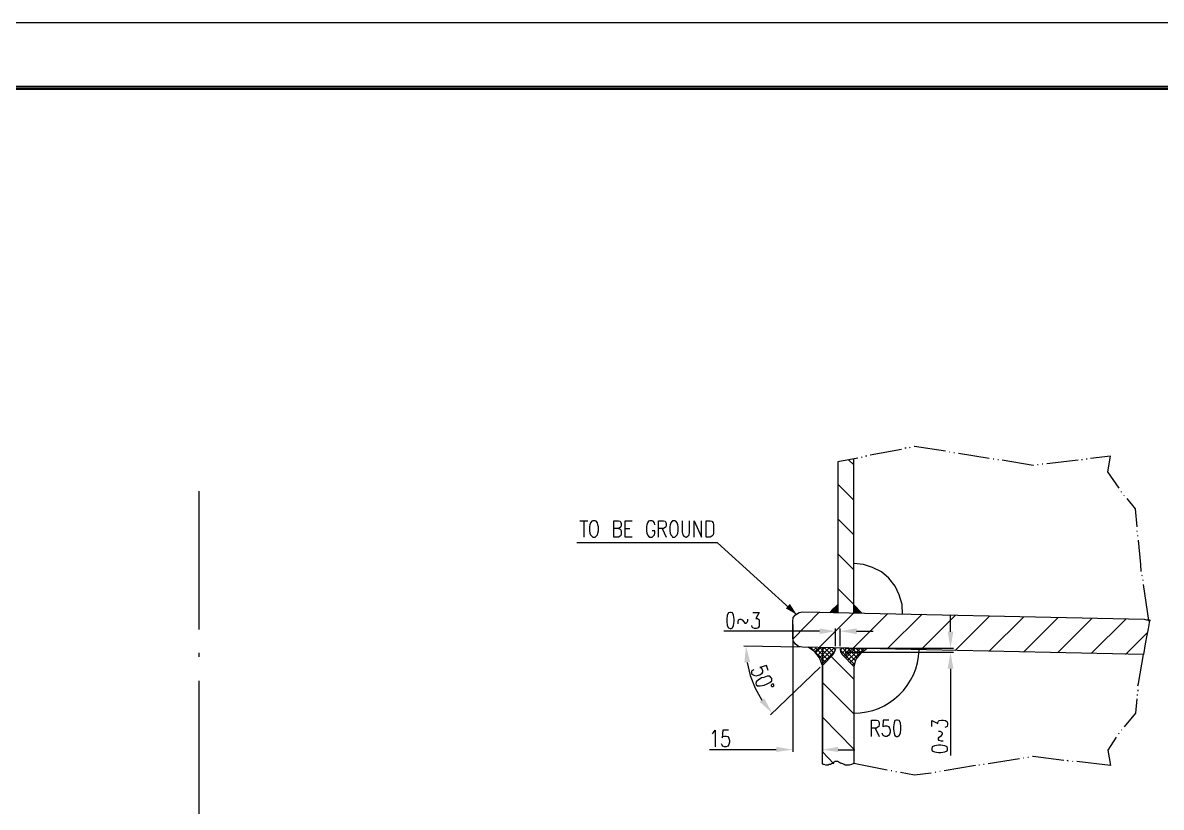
# Model space of a CAD drawing. Header units: millimetres. Extents: x 0.6 to 49, y 0.3 to 23.1.
# Drawn here: x 16.27 to 22.93, y 18.51 to 23.1 of the extents above; entities that cross this region are included whole.
import ezdxf

# ---------------------------------------------------------------- set-up
doc = ezdxf.new("R2010")
doc.units = ezdxf.units.MM
doc.layers.add('PDF_Geometry', color=7, linetype='Continuous')
doc.layers.add('PDF_Solid Fills', color=7, linetype='Continuous')

msp = doc.modelspace()

# ---------------------------------------------------------------- linework, layer by layer
at = {"layer": 'PDF_Geometry', "lineweight": 25}
for points in [[(0.6028, 23.1), (0.6028, 0.28), (49.0494, 0.28), (49.0494, 23.1)], [(1.5528, 22.7267), (1.5528, 0.6533), (48.6761, 0.6533), (48.6761, 22.7267)], [(19.6028, 20.1867), (19.5961, 20.1833), (19.5894, 20.1733), (19.5861, 20.1633), (19.5828, 20.15), (19.5828, 20.1267), (19.5861, 20.1133), (19.5894, 20.1033), (19.5961, 20.0967), (19.6028, 20.09), (19.6161, 20.09), (19.6228, 20.0967), (19.6294, 20.1033), (19.6328, 20.1133), (19.6361, 20.1267), (19.6361, 20.15), (19.6328, 20.1633), (19.6294, 20.1733), (19.6228, 20.1833), (19.6161, 20.1867)], [(20.0694, 20.1867), (20.0661, 20.1833), (20.0594, 20.1733), (20.0561, 20.1633), (20.0528, 20.15), (20.0528, 20.1267), (20.0561, 20.1133), (20.0594, 20.1033), (20.0661, 20.0967), (20.0694, 20.09), (20.0828, 20.09), (20.0894, 20.0967), (20.0961, 20.1033), (20.0994, 20.1133), (20.1028, 20.1267), (20.1028, 20.15), (20.0994, 20.1633), (20.0961, 20.1733), (20.0894, 20.1833), (20.0828, 20.1867)], [(20.2661, 20.09), (20.2661, 20.1867), (20.2894, 20.1867), (20.2994, 20.1833), (20.3061, 20.1733), (20.3094, 20.1633), (20.3094, 20.1133), (20.3061, 20.1033), (20.2994, 20.0967), (20.2894, 20.09)], [(21.0028, 19.65), (21.0361, 19.6833), (21.0028, 19.65), (21.0361, 19.6833), (21.0028, 19.65), (21.0361, 19.6833), (21.0028, 19.65), (21.0361, 19.6833), (21.0028, 19.65), (21.0361, 19.6833), (21.0028, 19.65), (21.0361, 19.6833), (21.0028, 19.65), (21.0361, 19.6833), (21.0028, 19.65), (21.0361, 19.6833)], [(21.0228, 19.65), (21.0361, 19.6633), (21.0228, 19.65), (21.0361, 19.6633), (21.0228, 19.65), (21.0361, 19.6633), (21.0228, 19.65), (21.0361, 19.6633), (21.0228, 19.65), (21.0361, 19.6633), (21.0228, 19.65), (21.0361, 19.6633), (21.0228, 19.65), (21.0361, 19.6633), (21.0228, 19.65), (21.0361, 19.6633), (21.0228, 19.65), (21.0361, 19.6633), (21.0228, 19.65), (21.0361, 19.6633)], [(21.1294, 19.6933), (21.1294, 19.69), (21.1294, 19.6933), (21.1294, 19.69), (21.1294, 19.6933), (21.1294, 19.69), (21.1294, 19.6933), (21.1294, 19.69), (21.1294, 19.6933), (21.1294, 19.69), (21.1294, 19.6933), (21.1294, 19.69), (21.1294, 19.6933), (21.1294, 19.69)], [(21.1294, 19.69), (21.1328, 19.69), (21.1294, 19.69), (21.1328, 19.69), (21.1294, 19.69), (21.1328, 19.69), (21.1294, 19.69), (21.1328, 19.69), (21.1294, 19.69), (21.1328, 19.69)], [(21.1294, 19.6867), (21.1328, 19.69), (21.1294, 19.6867), (21.1328, 19.69), (21.1294, 19.6867), (21.1328, 19.69), (21.1294, 19.6867), (21.1328, 19.69), (21.1294, 19.6867), (21.1328, 19.69), (21.1294, 19.6867), (21.1328, 19.69), (21.1294, 19.6867), (21.1328, 19.69), (21.1294, 19.6867), (21.1328, 19.69), (21.1294, 19.6867), (21.1328, 19.69), (21.1294, 19.6867), (21.1328, 19.69), (21.1294, 19.6867), (21.1328, 19.69), (21.1294, 19.6867), (21.1328, 19.69)], [(21.1294, 19.6767), (21.1361, 19.6867), (21.1294, 19.6767), (21.1361, 19.6867), (21.1294, 19.6767), (21.1361, 19.6867), (21.1294, 19.6767), (21.1361, 19.6867), (21.1294, 19.6767), (21.1361, 19.6867), (21.1294, 19.6767), (21.1361, 19.6867), (21.1294, 19.6767), (21.1361, 19.6833), (21.1294, 19.6767), (21.1361, 19.6833), (21.1294, 19.6767), (21.1394, 19.6833), (21.1294, 19.6767), (21.1394, 19.6833), (21.1294, 19.6767), (21.1394, 19.6833), (21.1294, 19.6767), (21.1394, 19.6833)], [(21.1294, 19.67), (21.1428, 19.68), (21.1294, 19.67), (21.1428, 19.68), (21.1294, 19.67), (21.1428, 19.68), (21.1294, 19.67), (21.1428, 19.68)], [(21.1294, 19.65), (21.1494, 19.6733), (21.1294, 19.65), (21.1494, 19.6733), (21.1294, 19.65), (21.1494, 19.6733), (21.1294, 19.65), (21.1494, 19.6733), (21.1294, 19.65), (21.1494, 19.6733), (21.1294, 19.65), (21.1494, 19.67), (21.1294, 19.65), (21.1494, 19.67), (21.1294, 19.65), (21.1494, 19.67), (21.1294, 19.65), (21.1494, 19.67), (21.1294, 19.65), (21.1528, 19.67), (21.1294, 19.65), (21.1528, 19.67), (21.1294, 19.65), (21.1528, 19.67)], [(21.1294, 19.6467), (21.1528, 19.67), (21.1294, 19.6467), (21.1528, 19.67), (21.1294, 19.6467), (21.1528, 19.67), (21.1294, 19.6467), (21.1528, 19.67), (21.1294, 19.6467), (21.1528, 19.67), (21.1294, 19.6467), (21.1528, 19.67), (21.1294, 19.6467), (21.1528, 19.67), (21.1294, 19.6467), (21.1528, 19.67), (21.1294, 19.6467), (21.1528, 19.67), (21.1294, 19.6467), (21.1528, 19.67), (21.1294, 19.6467), (21.1528, 19.67)], [(21.1394, 19.6467), (21.1561, 19.6633), (21.1394, 19.6467), (21.1561, 19.6633), (21.1394, 19.6467), (21.1561, 19.6633), (21.1394, 19.6467), (21.1561, 19.6633), (21.1394, 19.6467), (21.1561, 19.6633), (21.1394, 19.6467), (21.1594, 19.6633), (21.1394, 19.6467), (21.1594, 19.6633)], [(21.1528, 19.6467), (21.1661, 19.6567), (21.1528, 19.6467), (21.1661, 19.6567)], [(20.4061, 19.65), (20.3961, 19.6467), (20.3894, 19.6333), (20.3861, 19.61), (20.3861, 19.5967), (20.3894, 19.5733), (20.3961, 19.56), (20.4061, 19.5567), (20.4128, 19.5567), (20.4194, 19.56), (20.4261, 19.5733), (20.4294, 19.5967), (20.4294, 19.61), (20.4261, 19.6333), (20.4194, 19.6467), (20.4128, 19.65)], [(21.0361, 19.6533), (21.0361, 19.65), (21.0361, 19.6533), (21.0361, 19.65)], [(21.1661, 19.6467), (21.1728, 19.65), (21.1661, 19.6467), (21.1728, 19.65), (21.1661, 19.6467), (21.1728, 19.65)], [(20.6461, 19.2667), (20.6394, 19.2767), (20.6228, 19.2767), (20.6028, 19.27), (20.5894, 19.2667), (20.5694, 19.2533), (20.5594, 19.2433), (20.5561, 19.2333), (20.5594, 19.2267), (20.5661, 19.22), (20.5828, 19.22), (20.6061, 19.2233), (20.6194, 19.23), (20.6394, 19.24), (20.6494, 19.25), (20.6494, 19.2633)], [(20.6561, 19.2167), (20.6628, 19.22), (20.6628, 19.2267), (20.6594, 19.23), (20.6528, 19.23), (20.6461, 19.2233), (20.6461, 19.22), (20.6494, 19.2167)], [(21.3794, 19.02), (21.3694, 19.0167), (21.3661, 19.0033), (21.3628, 18.98), (21.3628, 18.9667), (21.3661, 18.9433), (21.3694, 18.93), (21.3794, 18.9233), (21.3861, 18.9233), (21.3961, 18.93), (21.4028, 18.9433), (21.4061, 18.9667), (21.4061, 18.98), (21.4028, 19.0033), (21.3961, 19.0167), (21.3861, 19.02)], [(21.5861, 18.8467), (21.5894, 18.84), (21.6028, 18.8333), (21.6261, 18.83), (21.6394, 18.83), (21.6628, 18.8333), (21.6761, 18.84), (21.6794, 18.8467), (21.6794, 18.8533), (21.6761, 18.8633), (21.6628, 18.87), (21.6394, 18.8733), (21.6261, 18.8733), (21.6028, 18.87), (21.5894, 18.8633), (21.5861, 18.8533)]]:
    msp.add_lwpolyline(points, close=True, dxfattribs=at)
for points in [[(48.6661, 0.6633), (48.6661, 22.7167), (1.5628, 22.7167), (1.5628, 0.6633), (48.6761, 0.6633)], [(48.6594, 0.67), (48.6594, 22.71), (1.5694, 22.71), (1.5694, 0.67), (48.6761, 0.67)], [(21.4094, 20.6033), (21.2261, 20.57)], [(21.4361, 20.61), (21.4294, 20.61)], [(21.4594, 20.6167), (21.4561, 20.6133)], [(21.6661, 20.5933), (21.4861, 20.62), (21.4828, 20.62)], [(20.9028, 19.42), (20.9261, 19.4433), (21.1294, 19.6467), (21.1294, 20.55)], [(21.1528, 20.5533), (21.0361, 20.53), (21.0361, 19.65)], [(21.1294, 20.5133), (21.0994, 20.5433)], [(21.1794, 20.56), (21.1761, 20.5567)], [(21.2061, 20.5633), (21.1994, 20.5633)], [(21.6928, 20.5867), (21.6894, 20.5867)], [(21.7194, 20.5833), (21.7161, 20.5833)], [(21.9228, 20.55), (21.7428, 20.58)], [(21.9494, 20.5467), (21.9461, 20.5467)], [(21.9761, 20.5433), (21.9728, 20.5433)], [(22.1828, 20.51), (22.1794, 20.51), (21.9994, 20.54)], [(22.4428, 20.54), (22.2594, 20.52)], [(22.4694, 20.5433), (22.4628, 20.5433)], [(22.4961, 20.5467), (22.4894, 20.5467)], [(22.6828, 20.3767), (22.6161, 20.4733), (22.6328, 20.5633), (22.5161, 20.55)], [(22.2094, 20.5133), (22.2061, 20.5133)], [(22.2361, 20.5167), (22.2328, 20.5167)], [(21.1294, 20.3067), (21.0361, 20.4)], [(17.2994, 19.55), (17.2994, 20.36)], [(22.6961, 20.3533), (22.6961, 20.3567)], [(22.7128, 20.3333), (22.7128, 20.3367)], [(22.7894, 20.15), (22.7794, 20.2567), (22.7294, 20.3167)], [(21.1294, 20.1033), (21.0361, 20.1967)], [(19.5261, 20.1867), (19.5728, 20.1867)], [(19.5494, 20.1867), (19.5494, 20.09)], [(19.7528, 20.14), (19.7628, 20.1367), (19.7661, 20.1333), (19.7694, 20.1233), (19.7694, 20.11), (19.7661, 20.1), (19.7628, 20.0967), (19.7528, 20.09), (19.7261, 20.09), (19.7261, 20.1867), (19.7528, 20.1867), (19.7628, 20.1833), (19.7661, 20.1767), (19.7694, 20.17), (19.7694, 20.16), (19.7661, 20.15), (19.7628, 20.1467), (19.7528, 20.14), (19.7261, 20.14)], [(19.8328, 20.09), (19.7928, 20.09), (19.7928, 20.1867), (19.8328, 20.1867)], [(19.7928, 20.14), (19.8194, 20.14)], [(19.9661, 20.1633), (19.9628, 20.1733), (19.9561, 20.1833), (19.9494, 20.1867), (19.9361, 20.1867), (19.9294, 20.1833), (19.9228, 20.1733), (19.9194, 20.1633), (19.9161, 20.15), (19.9161, 20.1267), (19.9194, 20.1133), (19.9228, 20.1033), (19.9294, 20.0967), (19.9361, 20.09), (19.9494, 20.09), (19.9561, 20.0967), (19.9628, 20.1033), (19.9661, 20.1133), (19.9661, 20.1267), (19.9494, 20.1267)], [(19.9861, 20.09), (19.9861, 20.1867), (20.0161, 20.1867), (20.0261, 20.1833), (20.0294, 20.1767), (20.0328, 20.17), (20.0328, 20.16), (20.0294, 20.15), (20.0261, 20.1467), (20.0161, 20.14), (19.9861, 20.14)], [(20.0094, 20.14), (20.0328, 20.09)], [(20.1261, 20.1867), (20.1261, 20.12), (20.1294, 20.1033), (20.1361, 20.0967), (20.1461, 20.09), (20.1494, 20.09), (20.1594, 20.0967), (20.1661, 20.1033), (20.1694, 20.12), (20.1694, 20.1867)], [(20.1961, 20.09), (20.1961, 20.1867), (20.2394, 20.09), (20.2394, 20.1867)], [(22.7894, 20.1233), (22.7894, 20.1267)], [(20.7961, 19.6367), (20.3328, 20.0567), (19.5094, 20.0567)], [(22.7928, 20.0967), (22.7928, 20.1)], [(22.8128, 19.89), (22.8094, 19.93), (22.7961, 20.0733)], [(21.1294, 19.9), (21.0361, 19.9933)], [(21.4161, 19.64), (21.4128, 19.6967), (21.3961, 19.7533), (21.3728, 19.8033), (21.3361, 19.85), (21.2928, 19.8867), (21.2394, 19.9133), (21.1861, 19.93), (21.1294, 19.9367)], [(22.8194, 19.8633), (22.8161, 19.8667)], [(21.1294, 19.6967), (21.0361, 19.79)], [(22.8228, 19.8367), (22.8228, 19.84)], [(22.8561, 19.6033), (22.8261, 19.8133)], [(21.0361, 19.6967), (20.9894, 19.65)], [(20.9928, 19.6533), (20.9894, 19.65), (20.9994, 19.6567)], [(21.0294, 19.6867), (20.9928, 19.65), (21.0361, 19.6933), (20.9961, 19.65), (21.0361, 19.6933), (20.9961, 19.65), (21.0361, 19.6933), (20.9961, 19.65), (21.0361, 19.6933), (20.9961, 19.65), (21.0361, 19.6933), (20.9961, 19.65), (21.0361, 19.6933), (20.9928, 19.65), (21.0361, 19.6933), (20.9928, 19.65), (21.0361, 19.6933), (20.9928, 19.65), (21.0361, 19.6933), (20.9928, 19.65), (21.0361, 19.6933), (20.9928, 19.65), (21.0361, 19.6933), (20.9928, 19.65), (21.0361, 19.6933), (20.9928, 19.65), (21.0361, 19.6933), (20.9928, 19.65), (21.0361, 19.6967), (20.9928, 19.65), (21.0361, 19.6967), (20.9928, 19.65)], [(21.0161, 19.6767), (20.9928, 19.65), (21.0228, 19.6833)], [(21.0061, 19.6633), (20.9928, 19.65), (21.0094, 19.67)], [(20.9961, 19.65), (21.0361, 19.69), (20.9961, 19.65), (21.0361, 19.69), (20.9961, 19.65), (21.0361, 19.69), (20.9961, 19.65), (21.0361, 19.69), (20.9961, 19.65), (21.0361, 19.69), (20.9961, 19.65), (21.0361, 19.69), (20.9961, 19.65), (21.0361, 19.69), (20.9961, 19.65), (21.0361, 19.69), (20.9994, 19.65), (21.0361, 19.69), (20.9994, 19.65), (21.0361, 19.69), (20.9994, 19.65), (21.0361, 19.69), (20.9994, 19.65), (21.0361, 19.69), (20.9994, 19.65), (21.0361, 19.6867), (20.9994, 19.65), (21.0361, 19.6867), (20.9994, 19.65), (21.0361, 19.6867), (20.9994, 19.65), (21.0361, 19.6867), (20.9994, 19.65), (21.0361, 19.6867), (20.9994, 19.65), (21.0361, 19.6867), (20.9994, 19.65), (21.0361, 19.6867), (20.9994, 19.65), (21.0361, 19.6867), (20.9994, 19.65)], [(21.0028, 19.65), (21.0361, 19.6867), (21.0028, 19.65), (21.0361, 19.6867), (21.0028, 19.65), (21.0361, 19.6867), (21.0028, 19.65), (21.0361, 19.6867), (21.0028, 19.65), (21.0361, 19.6867)], [(21.0061, 19.65), (21.0361, 19.6833), (21.0061, 19.65), (21.0361, 19.6833), (21.0061, 19.65), (21.0361, 19.6833), (21.0061, 19.65), (21.0361, 19.6833), (21.0061, 19.65), (21.0361, 19.68), (21.0061, 19.65), (21.0361, 19.68), (21.0061, 19.65), (21.0361, 19.68), (21.0061, 19.65), (21.0361, 19.68), (21.0061, 19.65), (21.0361, 19.68), (21.0061, 19.65), (21.0361, 19.68), (21.0061, 19.65), (21.0361, 19.68), (21.0061, 19.65), (21.0361, 19.68), (21.0061, 19.65), (21.0361, 19.68), (21.0094, 19.65), (21.0361, 19.68), (21.0094, 19.65), (21.0361, 19.68), (21.0094, 19.65), (21.0361, 19.68), (21.0094, 19.65), (21.0361, 19.68)], [(21.0094, 19.65), (21.0361, 19.6767), (21.0094, 19.65), (21.0361, 19.6767), (21.0094, 19.65), (21.0361, 19.6767), (21.0094, 19.65), (21.0361, 19.6767), (21.0094, 19.65), (21.0361, 19.6767), (21.0094, 19.65), (21.0361, 19.6767), (21.0094, 19.65), (21.0361, 19.6767), (21.0094, 19.65), (21.0361, 19.6767), (21.0094, 19.65), (21.0361, 19.6767), (21.0128, 19.65), (21.0361, 19.6767), (21.0128, 19.65), (21.0361, 19.6767), (21.0128, 19.65), (21.0361, 19.6767), (21.0128, 19.65), (21.0361, 19.6733), (21.0128, 19.65), (21.0361, 19.6733), (21.0128, 19.65), (21.0361, 19.6733), (21.0128, 19.65), (21.0361, 19.6733), (21.0128, 19.65), (21.0361, 19.6733), (21.0128, 19.65), (21.0361, 19.6733), (21.0128, 19.65), (21.0361, 19.6733), (21.0128, 19.65), (21.0361, 19.6733), (21.0128, 19.65), (21.0361, 19.6733), (21.0128, 19.65)], [(21.0194, 19.65), (21.0361, 19.6667), (21.0194, 19.65), (21.0361, 19.6667), (21.0194, 19.65), (21.0361, 19.6667), (21.0194, 19.65), (21.0361, 19.6667), (21.0194, 19.65), (21.0361, 19.6667), (21.0194, 19.65), (21.0361, 19.6667), (21.0194, 19.65), (21.0361, 19.6667), (21.0194, 19.65), (21.0361, 19.6667), (21.0194, 19.65), (21.0361, 19.6667), (21.0194, 19.65), (21.0361, 19.6667), (21.0194, 19.65), (21.0361, 19.67), (21.0194, 19.65), (21.0361, 19.67), (21.0194, 19.65), (21.0361, 19.67), (21.0161, 19.65), (21.0361, 19.67), (21.0161, 19.65), (21.0361, 19.67), (21.0161, 19.65), (21.0361, 19.67), (21.0161, 19.65), (21.0361, 19.67), (21.0161, 19.65), (21.0361, 19.67), (21.0161, 19.65), (21.0361, 19.67), (21.0161, 19.65), (21.0361, 19.67), (21.0161, 19.65), (21.0361, 19.67), (21.0161, 19.65), (21.0361, 19.67), (21.0161, 19.65), (21.0361, 19.6733), (21.0161, 19.65), (21.0361, 19.6733), (21.0161, 19.65), (21.0361, 19.6733), (21.0161, 19.65), (21.0361, 19.6733)], [(21.0228, 19.65), (21.0361, 19.6667), (21.0228, 19.65), (21.0361, 19.6667), (21.0228, 19.65), (21.0361, 19.6667)], [(21.0261, 19.65), (21.0361, 19.6633), (21.0261, 19.65), (21.0361, 19.6633), (21.0261, 19.65), (21.0361, 19.66), (21.0261, 19.65), (21.0361, 19.66), (21.0261, 19.65), (21.0361, 19.66), (21.0261, 19.65), (21.0361, 19.66), (21.0261, 19.65), (21.0361, 19.66), (21.0261, 19.65), (21.0361, 19.66), (21.0261, 19.65), (21.0361, 19.66), (21.0261, 19.65), (21.0361, 19.66), (21.0261, 19.65), (21.0361, 19.66), (21.0261, 19.65), (21.0361, 19.66), (21.0261, 19.65), (21.0361, 19.66), (21.0294, 19.65), (21.0361, 19.66), (21.0294, 19.65), (21.0361, 19.66)], [(21.0294, 19.65), (21.0361, 19.6567), (21.0294, 19.65), (21.0361, 19.6567), (21.0294, 19.65), (21.0361, 19.6567), (21.0294, 19.65), (21.0361, 19.6567), (21.0294, 19.65), (21.0361, 19.6567), (21.0294, 19.65), (21.0361, 19.6567), (21.0294, 19.65), (21.0361, 19.6567), (21.0294, 19.65), (21.0361, 19.6567), (21.0294, 19.65), (21.0361, 19.6567), (21.0294, 19.65), (21.0361, 19.6567), (21.0294, 19.65), (21.0361, 19.6567), (21.0328, 19.65), (21.0361, 19.6567), (21.0328, 19.65), (21.0361, 19.6533), (21.0328, 19.65), (21.0361, 19.6533), (21.0328, 19.65), (21.0361, 19.6533), (21.0328, 19.65), (21.0361, 19.6533), (21.0328, 19.65), (21.0361, 19.6533), (21.0328, 19.65), (21.0361, 19.6533), (21.0328, 19.65), (21.0361, 19.6533), (21.0328, 19.65), (21.0361, 19.6533), (21.0328, 19.65), (21.0361, 19.6533), (21.0328, 19.65), (21.0361, 19.6533), (21.0328, 19.65), (21.0361, 19.6533), (21.0328, 19.65)], [(21.1694, 19.6467), (21.1728, 19.65), (21.1694, 19.6467), (21.1728, 19.65), (21.1694, 19.6467), (21.1728, 19.65), (21.1694, 19.6467), (21.1728, 19.65), (21.1694, 19.6467), (21.1728, 19.65), (21.1694, 19.6467), (21.1728, 19.65), (21.1694, 19.6467), (21.1728, 19.65), (21.1694, 19.6467), (21.1728, 19.65), (21.1694, 19.6467), (21.1728, 19.65), (21.1694, 19.6467), (21.1728, 19.65), (21.1694, 19.6467), (21.1728, 19.65), (21.1694, 19.6467), (21.1728, 19.65), (21.1694, 19.6467), (21.1728, 19.65), (21.1728, 19.6467), (21.1728, 19.65), (21.1728, 19.6467), (21.1761, 19.6467), (21.1728, 19.6467), (21.1761, 19.6467), (21.1728, 19.6467), (21.1761, 19.6467), (21.1728, 19.6467), (21.1761, 19.6467), (21.1294, 19.6933)], [(21.1328, 19.6867), (21.1294, 19.6833), (21.1328, 19.6867), (21.1294, 19.6833), (21.1328, 19.69), (21.1294, 19.6833), (21.1328, 19.69), (21.1294, 19.6833), (21.1328, 19.69), (21.1294, 19.6833), (21.1328, 19.69), (21.1294, 19.6833), (21.1328, 19.69), (21.1294, 19.6833), (21.1328, 19.69), (21.1294, 19.6833), (21.1328, 19.69)], [(21.1294, 19.6833), (21.1361, 19.6867), (21.1294, 19.6833), (21.1361, 19.6867), (21.1294, 19.6833), (21.1361, 19.6867), (21.1294, 19.6833), (21.1361, 19.6867), (21.1294, 19.6833), (21.1361, 19.6867), (21.1294, 19.68), (21.1361, 19.6867), (21.1294, 19.68), (21.1361, 19.6867), (21.1294, 19.68), (21.1361, 19.6867), (21.1294, 19.68), (21.1361, 19.6867), (21.1294, 19.68), (21.1361, 19.6867), (21.1294, 19.68), (21.1361, 19.6867), (21.1294, 19.68), (21.1361, 19.6867), (21.1294, 19.68), (21.1361, 19.6867), (21.1294, 19.68), (21.1361, 19.6867), (21.1294, 19.68), (21.1361, 19.6867), (21.1294, 19.68), (21.1361, 19.6867), (21.1294, 19.68), (21.1361, 19.6867), (21.1294, 19.68)], [(21.1294, 19.6733), (21.1394, 19.6833), (21.1294, 19.6733), (21.1394, 19.6833), (21.1294, 19.6733), (21.1394, 19.6833), (21.1294, 19.6733), (21.1394, 19.6833), (21.1294, 19.6733), (21.1394, 19.6833), (21.1294, 19.6733), (21.1394, 19.6833), (21.1294, 19.6733), (21.1394, 19.6833), (21.1294, 19.6733), (21.1394, 19.6833), (21.1294, 19.6733), (21.1394, 19.6833), (21.1294, 19.6733), (21.1394, 19.6833), (21.1294, 19.6733), (21.1394, 19.6833), (21.1294, 19.6733), (21.1394, 19.6833), (21.1294, 19.6733), (21.1394, 19.6833), (21.1294, 19.67), (21.1394, 19.6833), (21.1294, 19.67), (21.1394, 19.6833), (21.1294, 19.67), (21.1394, 19.6833), (21.1294, 19.67), (21.1394, 19.6833), (21.1294, 19.67), (21.1394, 19.6833), (21.1294, 19.67), (21.1394, 19.68), (21.1294, 19.67), (21.1394, 19.68), (21.1294, 19.67), (21.1394, 19.68)], [(21.1294, 19.6667), (21.1428, 19.68), (21.1294, 19.6667), (21.1428, 19.68), (21.1294, 19.6667), (21.1428, 19.68), (21.1294, 19.6667), (21.1428, 19.68), (21.1294, 19.6667), (21.1428, 19.68), (21.1294, 19.6667), (21.1428, 19.68), (21.1294, 19.6667), (21.1428, 19.68), (21.1294, 19.6667), (21.1428, 19.68), (21.1294, 19.6667), (21.1428, 19.68), (21.1294, 19.6667), (21.1428, 19.68), (21.1294, 19.6667), (21.1428, 19.68), (21.1294, 19.6667), (21.1428, 19.68), (21.1294, 19.6667), (21.1428, 19.68), (21.1294, 19.6633), (21.1428, 19.68), (21.1294, 19.6633), (21.1428, 19.68), (21.1294, 19.6633), (21.1428, 19.68), (21.1294, 19.6633), (21.1428, 19.68), (21.1294, 19.6633), (21.1428, 19.68), (21.1294, 19.6633), (21.1428, 19.6767), (21.1294, 19.6633), (21.1428, 19.6767), (21.1294, 19.6633), (21.1428, 19.6767), (21.1294, 19.6633), (21.1461, 19.6767), (21.1294, 19.6633), (21.1461, 19.6767), (21.1294, 19.6633), (21.1461, 19.6767), (21.1294, 19.6633), (21.1461, 19.6767), (21.1294, 19.66), (21.1461, 19.6767), (21.1294, 19.66), (21.1461, 19.6767), (21.1294, 19.66), (21.1461, 19.6767), (21.1294, 19.66), (21.1461, 19.6767), (21.1294, 19.66), (21.1461, 19.6767), (21.1294, 19.66), (21.1461, 19.6767), (21.1294, 19.66), (21.1461, 19.6767), (21.1294, 19.66), (21.1461, 19.6767), (21.1294, 19.66), (21.1461, 19.6767), (21.1294, 19.66), (21.1461, 19.6767), (21.1294, 19.66), (21.1461, 19.6767), (21.1294, 19.66), (21.1461, 19.6767), (21.1294, 19.66)], [(21.1294, 19.6533), (21.1494, 19.6733), (21.1294, 19.6533), (21.1494, 19.6733), (21.1294, 19.6533), (21.1494, 19.6733), (21.1294, 19.6533), (21.1494, 19.6733), (21.1294, 19.6533), (21.1494, 19.6733), (21.1294, 19.6533), (21.1494, 19.6733), (21.1294, 19.6533), (21.1494, 19.6733), (21.1294, 19.6533), (21.1494, 19.6733), (21.1294, 19.6533), (21.1494, 19.6733), (21.1294, 19.6533), (21.1494, 19.6733), (21.1294, 19.6533), (21.1494, 19.6733), (21.1294, 19.6533), (21.1494, 19.6733), (21.1294, 19.6533), (21.1494, 19.6733), (21.1294, 19.6567), (21.1494, 19.6733), (21.1294, 19.6567), (21.1494, 19.6733), (21.1294, 19.6567), (21.1494, 19.6733), (21.1294, 19.6567), (21.1461, 19.6767), (21.1294, 19.6567), (21.1461, 19.6767), (21.1294, 19.6567), (21.1461, 19.6767), (21.1294, 19.6567), (21.1461, 19.6767), (21.1294, 19.6567), (21.1461, 19.6767), (21.1294, 19.6567), (21.1461, 19.6733), (21.1294, 19.6567), (21.1461, 19.6733), (21.1294, 19.6567), (21.1461, 19.6733), (21.1294, 19.6567), (21.1461, 19.6733)], [(21.1328, 19.6467), (21.1528, 19.67), (21.1328, 19.6467), (21.1528, 19.67), (21.1328, 19.6467), (21.1528, 19.67), (21.1328, 19.6467), (21.1528, 19.67), (21.1328, 19.6467), (21.1528, 19.67), (21.1328, 19.6467), (21.1528, 19.67), (21.1328, 19.6467), (21.1528, 19.6667), (21.1328, 19.6467), (21.1528, 19.6667), (21.1328, 19.6467), (21.1528, 19.6667), (21.1328, 19.6467), (21.1528, 19.6667), (21.1328, 19.6467), (21.1528, 19.6667), (21.1328, 19.6467), (21.1561, 19.6667), (21.1328, 19.6467), (21.1561, 19.6667), (21.1361, 19.6467), (21.1561, 19.6667), (21.1361, 19.6467), (21.1561, 19.6667), (21.1361, 19.6467), (21.1561, 19.6667), (21.1361, 19.6467), (21.1561, 19.6667), (21.1361, 19.6467), (21.1561, 19.6667), (21.1361, 19.6467), (21.1561, 19.6667), (21.1361, 19.6467), (21.1561, 19.6667), (21.1361, 19.6467), (21.1561, 19.6667), (21.1361, 19.6467), (21.1561, 19.6667), (21.1361, 19.6467), (21.1561, 19.6667), (21.1361, 19.6467), (21.1561, 19.6667), (21.1361, 19.6467), (21.1561, 19.6667), (21.1361, 19.6467)], [(21.1394, 19.6467), (21.1561, 19.6667), (21.1394, 19.6467), (21.1561, 19.6667), (21.1394, 19.6467), (21.1561, 19.6667), (21.1394, 19.6467), (21.1561, 19.6667), (21.1394, 19.6467), (21.1561, 19.6667), (21.1394, 19.6467), (21.1561, 19.6667)], [(21.1428, 19.6467), (21.1594, 19.6633), (21.1428, 19.6467), (21.1594, 19.6633), (21.1428, 19.6467), (21.1594, 19.6633), (21.1428, 19.6467), (21.1594, 19.6633), (21.1428, 19.6467), (21.1594, 19.6633), (21.1428, 19.6467), (21.1594, 19.6633), (21.1428, 19.6467), (21.1594, 19.6633), (21.1428, 19.6467), (21.1594, 19.6633), (21.1428, 19.6467), (21.1594, 19.6633), (21.1428, 19.6467), (21.1594, 19.6633), (21.1428, 19.6467), (21.1594, 19.6633), (21.1428, 19.6467), (21.1594, 19.6633), (21.1428, 19.6467), (21.1594, 19.6633), (21.1461, 19.6467), (21.1594, 19.6633), (21.1461, 19.6467), (21.1594, 19.6633), (21.1461, 19.6467), (21.1594, 19.6633), (21.1461, 19.6467), (21.1594, 19.6633), (21.1461, 19.6467), (21.1594, 19.66), (21.1461, 19.6467), (21.1594, 19.66), (21.1461, 19.6467), (21.1594, 19.66), (21.1461, 19.6467), (21.1594, 19.66), (21.1461, 19.6467), (21.1594, 19.66), (21.1461, 19.6467), (21.1594, 19.66), (21.1461, 19.6467), (21.1628, 19.66), (21.1461, 19.6467), (21.1628, 19.66), (21.1461, 19.6467)], [(21.1494, 19.6467), (21.1628, 19.66), (21.1494, 19.6467), (21.1628, 19.66), (21.1494, 19.6467), (21.1628, 19.66), (21.1494, 19.6467), (21.1628, 19.66), (21.1494, 19.6467), (21.1628, 19.66), (21.1494, 19.6467), (21.1628, 19.66), (21.1494, 19.6467), (21.1628, 19.66), (21.1494, 19.6467), (21.1628, 19.66), (21.1494, 19.6467), (21.1628, 19.66), (21.1494, 19.6467), (21.1628, 19.66), (21.1494, 19.6467), (21.1628, 19.66), (21.1494, 19.6467), (21.1628, 19.66), (21.1494, 19.6467), (21.1628, 19.66), (21.1528, 19.6467), (21.1628, 19.66), (21.1528, 19.6467), (21.1628, 19.66), (21.1528, 19.6467), (21.1628, 19.66), (21.1528, 19.6467), (21.1628, 19.66)], [(21.1528, 19.6467), (21.1628, 19.6567), (21.1528, 19.6467), (21.1628, 19.6567), (21.1528, 19.6467), (21.1628, 19.6567), (21.1528, 19.6467), (21.1628, 19.6567), (21.1528, 19.6467), (21.1628, 19.6567), (21.1528, 19.6467), (21.1628, 19.6567), (21.1528, 19.6467), (21.1628, 19.6567)], [(21.1561, 19.6467), (21.1661, 19.6567), (21.1561, 19.6467), (21.1661, 19.6567), (21.1561, 19.6467), (21.1661, 19.6567), (21.1561, 19.6467), (21.1661, 19.6567), (21.1561, 19.6467), (21.1661, 19.6567), (21.1561, 19.6467), (21.1661, 19.6567), (21.1561, 19.6467), (21.1661, 19.6567), (21.1561, 19.6467), (21.1661, 19.6567), (21.1561, 19.6467), (21.1661, 19.6567), (21.1561, 19.6467), (21.1661, 19.6567), (21.1561, 19.6467), (21.1661, 19.6567), (21.1561, 19.6467), (21.1661, 19.6567), (21.1561, 19.6467), (21.1661, 19.6567), (21.1594, 19.6467), (21.1661, 19.6567), (21.1594, 19.6467), (21.1661, 19.6567), (21.1594, 19.6467), (21.1661, 19.6567)], [(20.4528, 19.5833), (20.4528, 19.5933), (20.4561, 19.6067), (20.4628, 19.61), (20.4694, 19.61), (20.4761, 19.6067), (20.4894, 19.5933), (20.4928, 19.5867), (20.4994, 19.5867), (20.5061, 19.5933), (20.5094, 19.6), (20.5094, 19.61)], [(20.5394, 19.65), (20.5761, 19.65), (20.5561, 19.6133), (20.5661, 19.6133), (20.5728, 19.61), (20.5761, 19.6067), (20.5761, 19.57), (20.5694, 19.56), (20.5594, 19.5567), (20.5494, 19.5567), (20.5394, 19.56), (20.5361, 19.5633), (20.5328, 19.5733)], [(20.7728, 19.4933), (20.9294, 19.6533)], [(22.7928, 19.22), (22.7961, 19.2333), (22.8261, 19.4033), (20.8294, 19.4467), (20.8061, 19.45), (20.7894, 19.4633), (20.7761, 19.4833), (20.7728, 19.5033), (20.7728, 19.5967), (20.7761, 19.62), (20.7894, 19.6367), (20.8094, 19.65), (20.8294, 19.6533), (22.8294, 19.61), (22.8428, 19.6067), (22.8494, 19.6067), (22.8561, 19.6033), (22.8594, 19.6033), (22.8628, 19.6067), (22.8628, 19.6033), (22.8594, 19.5933), (22.8561, 19.5767), (22.8528, 19.5533), (22.8461, 19.5167), (22.8361, 19.4667), (22.8261, 19.4033)], [(21.0761, 19.39), (21.1261, 19.44), (21.3294, 19.6433)], [(21.1594, 19.6467), (21.1661, 19.6533), (21.1594, 19.6467), (21.1661, 19.6533), (21.1594, 19.6467), (21.1661, 19.6533), (21.1594, 19.6467), (21.1661, 19.6533), (21.1594, 19.6467), (21.1661, 19.6533), (21.1594, 19.6467), (21.1661, 19.6533), (21.1594, 19.6467), (21.1661, 19.6533), (21.1594, 19.6467), (21.1694, 19.6533), (21.1594, 19.6467), (21.1694, 19.6533), (21.1594, 19.6467), (21.1694, 19.6533), (21.1628, 19.6467), (21.1694, 19.6533), (21.1628, 19.6467), (21.1694, 19.6533), (21.1628, 19.6467), (21.1694, 19.6533), (21.1628, 19.6467), (21.1694, 19.6533), (21.1628, 19.6467), (21.1694, 19.6533), (21.1628, 19.6467), (21.1694, 19.6533), (21.1628, 19.6467), (21.1694, 19.6533), (21.1628, 19.6467), (21.1694, 19.6533), (21.1628, 19.6467), (21.1694, 19.6533), (21.1628, 19.6467), (21.1694, 19.6533), (21.1628, 19.6467), (21.1694, 19.6533), (21.1628, 19.6467), (21.1694, 19.6533), (21.1628, 19.6467), (21.1694, 19.6533), (21.1661, 19.6467), (21.1694, 19.6533), (21.1661, 19.6467), (21.1694, 19.6533)], [(21.1661, 19.6467), (21.1694, 19.65), (21.1661, 19.6467), (21.1694, 19.65), (21.1661, 19.6467), (21.1694, 19.65), (21.1661, 19.6467), (21.1694, 19.65), (21.1661, 19.6467), (21.1694, 19.65), (21.1661, 19.6467), (21.1694, 19.65), (21.1661, 19.6467), (21.1694, 19.65), (21.1661, 19.6467), (21.1694, 19.65)], [(21.3261, 19.4367), (21.5294, 19.64)], [(21.5228, 19.43), (21.7261, 19.6333)], [(21.6961, 19.5367), (21.6961, 19.6333)], [(21.7228, 19.4267), (21.9261, 19.63)], [(21.9228, 19.4233), (22.1261, 19.6233)], [(22.1228, 19.4167), (22.3261, 19.62)], [(22.3228, 19.4133), (22.5261, 19.6167)], [(22.5194, 19.41), (22.7228, 19.61)], [(20.9294, 19.54), (20.3694, 19.54)], [(20.7728, 19.58), (20.7728, 18.8333)], [(21.0228, 19.4533), (21.0228, 19.5567)], [(21.0494, 19.4533), (21.0494, 19.5567)], [(21.1461, 19.54), (21.2428, 19.54)], [(22.7194, 19.4033), (22.8494, 19.5333)], [(17.2994, 19.39), (17.2994, 19.4133)], [(20.8128, 19.4467), (20.4861, 19.4533)], [(21.0228, 19.4367), (21.0094, 19.4033), (20.9461, 19.34), (20.9294, 19.3833), (20.9028, 19.42), (20.8628, 19.4467)], [(20.8761, 19.4367), (20.8861, 19.4433)], [(20.9661, 19.3567), (20.8794, 19.4433)], [(20.8928, 19.4267), (20.9094, 19.4433)], [(20.9794, 19.37), (20.9061, 19.4433)], [(20.9061, 19.4133), (20.9361, 19.4433)], [(21.0061, 19.3967), (20.9594, 19.4433), (20.9194, 19.4)], [(21.0161, 19.41), (20.9861, 19.4433), (20.9294, 19.3833)], [(20.9928, 19.3833), (20.9328, 19.4433)], [(21.0228, 19.43), (21.0128, 19.44), (20.9361, 19.3667)], [(20.9428, 19.3467), (21.0228, 19.4267)], [(20.9461, 19.4467), (20.9461, 18.8333), (21.0128, 18.7633)], [(21.0494, 19.4267), (21.0628, 19.44)], [(21.0494, 19.4367), (21.0528, 19.42), (21.0628, 19.4033), (21.1294, 19.3333)], [(21.1328, 19.3467), (21.0494, 19.43)], [(21.0594, 19.41), (21.0894, 19.44)], [(21.1394, 19.3667), (21.0661, 19.44)], [(21.0694, 19.3967), (21.1128, 19.44)], [(21.0794, 19.44), (21.7128, 19.44)], [(21.0794, 19.4167), (21.7128, 19.4167)], [(21.0828, 19.3833), (21.1394, 19.44)], [(21.1494, 19.3833), (21.0928, 19.44)], [(21.0961, 19.37), (21.1661, 19.4367)], [(21.1094, 19.3567), (21.1894, 19.4367)], [(21.1594, 19.4), (21.1194, 19.44)], [(21.2061, 19.4367), (21.1694, 19.41), (21.1428, 19.3767), (21.1294, 19.3333), (21.1294, 18.7667)], [(21.1728, 19.4133), (21.1461, 19.4367)], [(21.1861, 19.4233), (21.1728, 19.4367)], [(21.2028, 19.4333), (21.1994, 19.4367)], [(20.5061, 19.3567), (20.5228, 19.28), (20.5528, 19.2067), (20.5928, 19.1367)], [(20.6294, 19.31), (20.6194, 19.34), (20.5794, 19.3267), (20.5861, 19.3267), (20.5928, 19.32), (20.5961, 19.31), (20.5961, 19.3), (20.5894, 19.29), (20.5794, 19.2833), (20.5694, 19.28), (20.5561, 19.2767), (20.5461, 19.28), (20.5361, 19.2867), (20.5328, 19.2967), (20.5328, 19.3067), (20.5361, 19.31), (20.5461, 19.3167)], [(20.9328, 19.33), (20.6428, 19.05)], [(20.9528, 19.3433), (20.9394, 19.36)], [(21.3261, 18.7267), (21.1294, 18.7667), (21.1161, 18.76), (21.1028, 18.7567), (21.0794, 18.7567), (21.0728, 18.76), (21.0661, 18.7633), (21.0594, 18.7667), (21.0528, 18.7667), (21.0494, 18.77), (21.0428, 18.7733), (21.0394, 18.7767), (21.0194, 18.7767), (21.0161, 18.7733), (21.0094, 18.77), (21.0061, 18.7667), (20.9994, 18.7633), (20.9928, 18.76), (20.9861, 18.76), (20.9794, 18.7567), (20.9661, 18.7567), (20.9561, 18.76), (20.9494, 18.76), (20.9461, 18.7633), (20.9461, 19.34), (20.9461, 19.17)], [(21.1294, 19.26), (20.9994, 19.39)], [(21.1228, 19.3433), (21.1328, 19.3533)], [(21.6961, 19.32), (21.6961, 18.8133)], [(17.2994, 18.1433), (17.2994, 19.25)], [(21.1294, 19.0567), (20.9461, 19.24)], [(22.7928, 19.1967), (22.7928, 19.19)], [(22.7861, 19.1433), (22.7794, 19.06), (22.7128, 18.98)], [(22.7894, 19.17), (22.7894, 19.1633)], [(21.1294, 18.85), (20.9461, 19.0367)], [(21.2328, 18.9233), (21.2328, 19.02), (21.2628, 19.02), (21.2728, 19.0167), (21.2761, 19.01), (21.2794, 19.0033), (21.2794, 18.9933), (21.2761, 18.9833), (21.2728, 18.98), (21.2628, 18.9733), (21.2328, 18.9733)], [(21.3361, 19.02), (21.3028, 19.02), (21.2994, 18.98), (21.3028, 18.9833), (21.3128, 18.9867), (21.3228, 18.9867), (21.3328, 18.9833), (21.3394, 18.9733), (21.3428, 18.96), (21.3428, 18.95), (21.3394, 18.9367), (21.3328, 18.93), (21.3228, 18.9233), (21.3128, 18.9233), (21.3028, 18.93), (21.2994, 18.9333), (21.2961, 18.9433)], [(21.5861, 18.9833), (21.5861, 19.0167), (21.6228, 19), (21.6228, 19.0067), (21.6261, 19.0133), (21.6294, 19.0167), (21.6428, 19.02), (21.6528, 19.02), (21.6661, 19.0167), (21.6761, 19.01), (21.6794, 19), (21.6794, 18.9933), (21.6761, 18.9833), (21.6728, 18.98), (21.6628, 18.9767)], [(20.3028, 18.94), (20.3094, 18.9467), (20.3194, 18.96), (20.3194, 18.8633)], [(20.3961, 18.96), (20.3628, 18.96), (20.3594, 18.9167), (20.3628, 18.9233), (20.3728, 18.9267), (20.3828, 18.9267), (20.3928, 18.9233), (20.3994, 18.9133), (20.4028, 18.9), (20.4028, 18.89), (20.3994, 18.8767), (20.3928, 18.8667), (20.3828, 18.8633), (20.3728, 18.8633), (20.3628, 18.8667), (20.3594, 18.8733), (20.3561, 18.88)], [(21.2561, 18.9733), (21.2794, 18.9233)], [(21.6528, 18.8967), (21.6428, 18.8967), (21.6294, 18.9), (21.6261, 18.9067), (21.6261, 18.9133), (21.6294, 18.92), (21.6428, 18.93), (21.6494, 18.9367), (21.6494, 18.9433), (21.6428, 18.95), (21.6361, 18.9533), (21.6261, 18.9533)], [(22.6828, 18.9433), (22.6794, 18.94)], [(22.6994, 18.9633), (22.6961, 18.96)], [(22.6661, 18.92), (22.6161, 18.8433), (22.6328, 18.7533), (22.4361, 18.7767)], [(20.6761, 18.8467), (20.2861, 18.8467)], [(21.0394, 18.8467), (21.1361, 18.8467)], [(22.0994, 18.7933), (21.9161, 18.7633)], [(22.1261, 18.7967), (22.1228, 18.7967)], [(22.1528, 18.8), (22.1494, 18.8)], [(22.3594, 18.7833), (22.1794, 18.8067), (22.1761, 18.8067)], [(21.8428, 18.7533), (21.6594, 18.7233)], [(21.8661, 18.7567), (21.8628, 18.7567)], [(21.8928, 18.76), (21.8894, 18.76)], [(22.3861, 18.78), (22.3794, 18.7833)], [(22.4128, 18.7767), (22.4094, 18.78)], [(21.3528, 18.7233), (21.3494, 18.7233)], [(21.3794, 18.7167), (21.3761, 18.7167)], [(21.5828, 18.71), (21.4861, 18.6967), (21.4028, 18.7133)], [(21.6094, 18.7167), (21.6061, 18.7133)], [(21.6361, 18.72), (21.6328, 18.72)]]:
    msp.add_lwpolyline(points, dxfattribs=at)
msp.add_arc((21.1302, 19.4428), 0.3828, 269.8849, 358.08714, dxfattribs=at)
at = {"layer": 'PDF_Solid Fills', "lineweight": 25, "transparency": 33554559}
for points in [[(20.7961, 19.6367), (20.7328, 19.6733), (20.7561, 19.7)], [(20.9294, 19.5567), (20.9294, 19.5233), (21.0228, 19.54)], [(21.1461, 19.5567), (21.1461, 19.5233), (21.0494, 19.54)], [(21.6794, 19.5367), (21.7128, 19.5367), (21.6961, 19.44)], [(20.4894, 19.3567), (20.5228, 19.36), (20.4994, 19.4533)], [(21.6794, 19.32), (21.7128, 19.32), (21.6961, 19.4167)], [(20.6061, 19.1467), (20.5794, 19.1267), (20.6528, 19.06)], [(20.6761, 18.8633), (20.6761, 18.8333), (20.7728, 18.8467)], [(21.0394, 18.8633), (21.0394, 18.8333), (20.9461, 18.8467)]]:
    msp.add_solid(points, dxfattribs=at)

doc.saveas('drawing.dxf')
